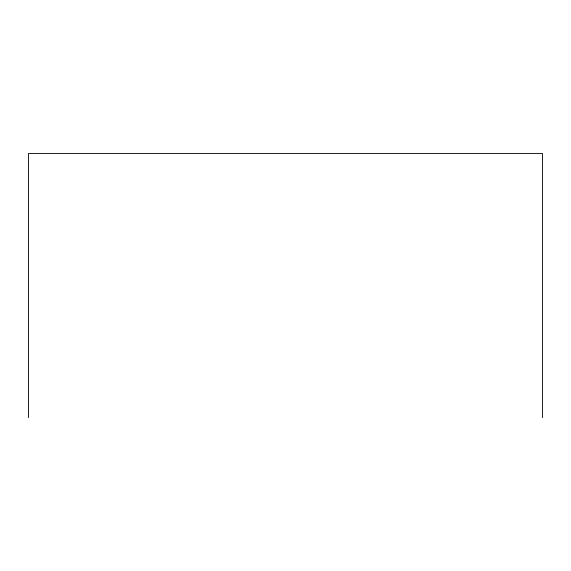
<?xml version="1.0" encoding="UTF-8"?>
<svg xmlns="http://www.w3.org/2000/svg" width="571" height="571" viewBox="0 0 571 571"><rect width="100%" height="100%" fill="white"/><g stroke="black" fill="none" stroke-linecap="round" stroke-linejoin="round"><path stroke-width="0.86" d="M542.45 417.579L542.45 153.421L28.55 153.421L28.55 417.579"/></g></svg>
